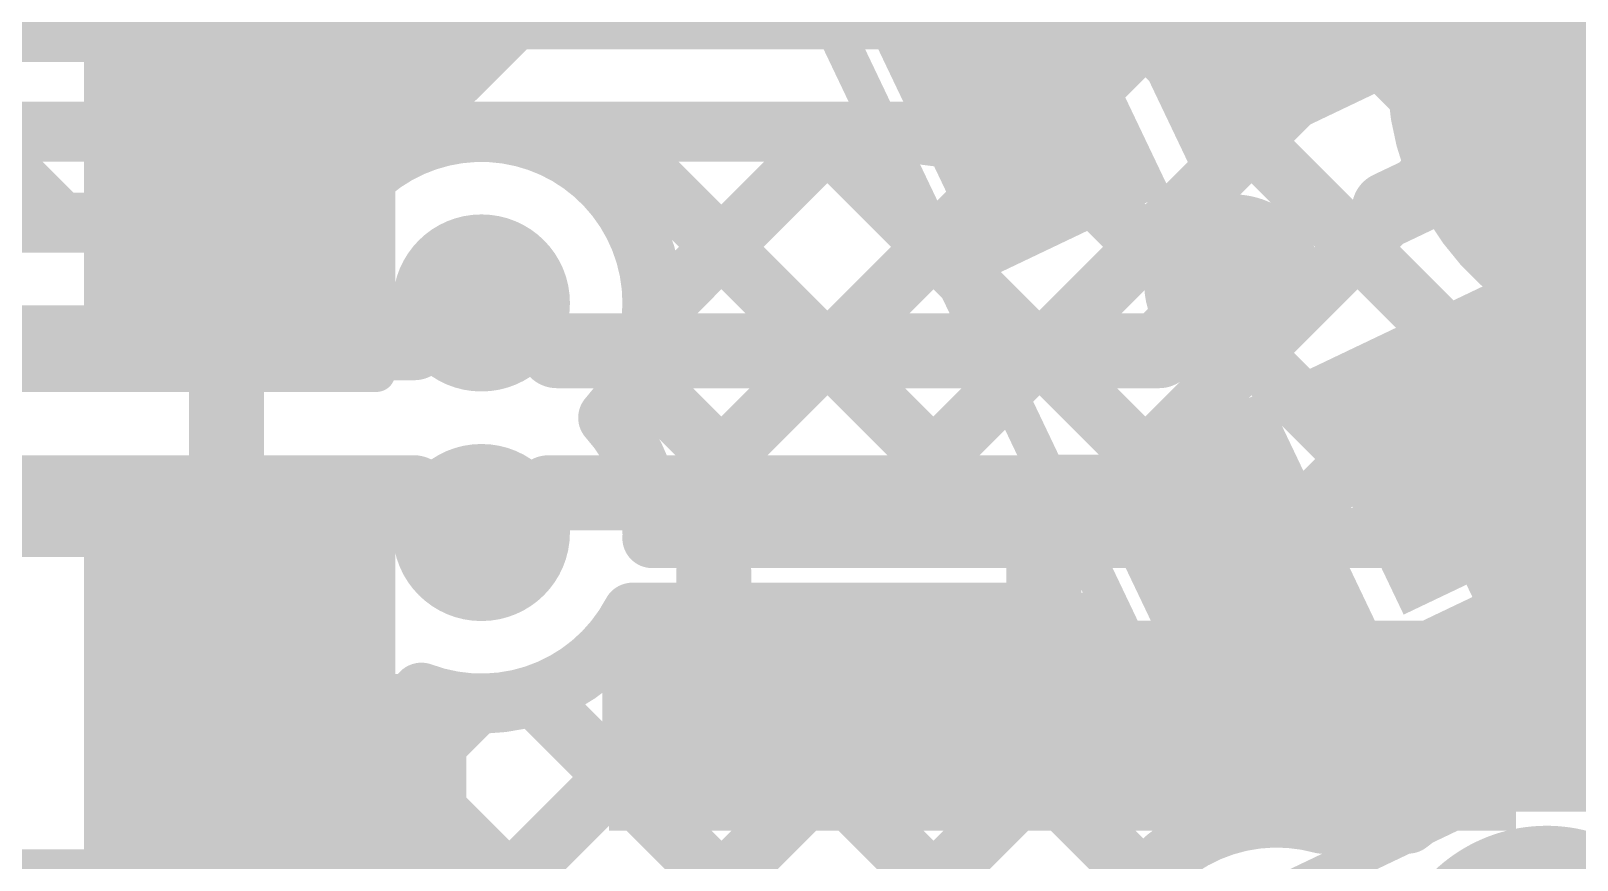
# Model space of a CAD drawing. Header units: millimetres. Extents: x -0.57 to 2.98, y -0.65 to 2.86.
# Drawn here: x 2.2759 to 2.4821, y 1.7981 to 1.9087 of the extents above; entities that cross this region are included whole.
import ezdxf

# ---------------------------------------------------------------- set-up
doc = ezdxf.new("R2010")
doc.units = ezdxf.units.MM
doc.header["$MEASUREMENT"] = 0
for name, color, linetype in [('BottomLayer', 5, 'Continuous'), ('BottomPaste', 16, 'Continuous'), ('BottomSolder', 6, 'Continuous'), ('Mechanical2', 216, 'Continuous'), ('PadHoleLayer', 156, 'Continuous'), ('TopLayer', 1, 'Continuous'), ('TopOverlay', 2, 'Continuous'), ('TopPaste', 8, 'Continuous'), ('TopSolder', 216, 'Continuous'), ('ViaHoleLayer', 16, 'Continuous')]:
    doc.layers.add(name, color=color, linetype=linetype)

# ---------------------------------------------------------------- blocks, each defined once
blk = doc.blocks.new('C___0603_B_63')
at = {"layer": 'BottomLayer'}
for points in [[(-0.045, -0.0175), (-0.045, 0.0175), (-0.015, 0.0175), (-0.015, -0.0175)], [(0.015, -0.0175), (0.015, 0.0175), (0.045, 0.0175), (0.045, -0.0175)]]:
    blk.add_hatch(color=5, dxfattribs=at).paths.add_polyline_path(points)
at = {"layer": 'BottomPaste'}
for points in [[(-0.045, -0.0175), (-0.045, 0.0175), (-0.015, 0.0175), (-0.015, -0.0175)], [(0.015, -0.0175), (0.015, 0.0175), (0.045, 0.0175), (0.045, -0.0175)]]:
    blk.add_hatch(color=16, dxfattribs=at).paths.add_polyline_path(points)
at = {"layer": 'BottomSolder'}
for points in [[(-0.04736, -0.01986), (-0.04736, 0.01986), (-0.01264, 0.01986), (-0.01264, -0.01986)], [(0.01264, -0.01986), (0.01264, 0.01986), (0.04736, 0.01986), (0.04736, -0.01986)]]:
    blk.add_hatch(color=6, dxfattribs=at).paths.add_polyline_path(points)
blk = doc.blocks.new('SPH8878LR5H_1_76')
at = {"layer": 'BottomSolder'}
h = blk.add_hatch(color=6, dxfattribs=at)
edge = h.paths.add_edge_path()
edge.add_arc((0, -0.04043), 0.004, 0, 360)
at = {"layer": 'PadHoleLayer'}
h = blk.add_hatch(color=156, dxfattribs=at)
edge = h.paths.add_edge_path()
edge.add_arc((0, -0.04043), 0.02018, 0, 360)
at = {"layer": 'TopLayer'}
for points in [[(-0.04567, 0.04992), (-0.0187, 0.04992), (-0.0187, 0.03095), (-0.04567, 0.03095)], [(0.0187, 0.04992), (0.04567, 0.04992), (0.04567, 0.03095), (0.0187, 0.03095)], [(-0.04567, 0.01913), (-0.0187, 0.01913), (-0.0187, -0.00146), (-0.04567, -0.00146)], [(0.0187, 0.01913), (0.04567, 0.01913), (0.04567, -0.00146), (0.0187, -0.00146)]]:
    blk.add_hatch(color=1, dxfattribs=at).paths.add_polyline_path(points)
h = blk.add_hatch(color=1, dxfattribs=at)
edge = h.paths.add_edge_path()
edge.add_arc((0, 0.02464), 0.00787, 0, 360)
h = blk.add_hatch(color=1, dxfattribs=at)
edge = h.paths.add_edge_path()
edge.add_arc((0, -0.04043), 0.03199, 0, 360)
at = {"layer": 'TopPaste'}
for points in [[(-0.04567, 0.04992), (-0.0187, 0.04992), (-0.0187, 0.03095), (-0.04567, 0.03095)], [(0.0187, 0.04992), (0.04567, 0.04992), (0.04567, 0.03095), (0.0187, 0.03095)], [(-0.04567, 0.01913), (-0.0187, 0.01913), (-0.0187, -0.00146), (-0.04567, -0.00146)], [(0.0187, 0.01913), (0.04567, 0.01913), (0.04567, -0.00146), (0.0187, -0.00146)]]:
    blk.add_hatch(color=8, dxfattribs=at).paths.add_polyline_path(points)
h = blk.add_hatch(color=8, dxfattribs=at)
edge = h.paths.add_edge_path()
edge.add_arc((0, 0.02464), 0.00787, 0, 360)
at = {"layer": 'TopSolder'}
for points in [[(-0.04967, 0.05392), (-0.0147, 0.05392), (-0.0147, 0.02695), (-0.04967, 0.02695)], [(0.0147, 0.05392), (0.04967, 0.05392), (0.04967, 0.02695), (0.0147, 0.02695)], [(-0.04967, 0.02313), (-0.0147, 0.02313), (-0.0147, -0.00546), (-0.04967, -0.00546)], [(0.0147, 0.02313), (0.04967, 0.02313), (0.04967, -0.00546), (0.0147, -0.00546)]]:
    blk.add_hatch(color=216, dxfattribs=at).paths.add_polyline_path(points)
h = blk.add_hatch(color=216, dxfattribs=at)
edge = h.paths.add_edge_path()
edge.add_arc((0, 0.02464), 0.01187, 0, 360)
h = blk.add_hatch(color=216, dxfattribs=at)
edge = h.paths.add_edge_path()
edge.add_arc((0, -0.04043), 0.03599, 0, 360)
at = {"layer": 'TopOverlay', "const_width": 0.005}
for points in [[(0.054, 0.058), (-0.054, 0.058)], [(-0.054, 0.058), (-0.054, -0.084)], [(0.054, 0.058), (0.054, -0.084)], [(-0.065, 0.046), (-0.065, 0.036)], [(-0.065, 0.046), (-0.06, 0.041)], [(-0.06, 0.041), (-0.065, 0.036)], [(0.054, -0.084), (-0.054, -0.084)]]:
    blk.add_lwpolyline(points, dxfattribs=at)
at = {"layer": 'TopOverlay', "const_width": 0.0025}
for points in [[(-0.05525, 0.058, 1), (-0.05275, 0.058, 1)], [(-0.05525, 0.058, 1), (-0.05275, 0.058, 1)], [(0.05275, 0.058, 1), (0.05525, 0.058, 1)], [(0.05275, 0.058, 1), (0.05525, 0.058, 1)], [(-0.06625, 0.046, 1), (-0.06375, 0.046, 1)], [(-0.06625, 0.046, 1), (-0.06375, 0.046, 1)], [(-0.06125, 0.041, 1), (-0.05875, 0.041, 1)], [(-0.06125, 0.041, 1), (-0.05875, 0.041, 1)], [(-0.06625, 0.036, 1), (-0.06375, 0.036, 1)], [(-0.06625, 0.036, 1), (-0.06375, 0.036, 1)], [(-0.05525, -0.084, 1), (-0.05275, -0.084, 1)], [(-0.05525, -0.084, 1), (-0.05275, -0.084, 1)], [(0.05275, -0.084, 1), (0.05525, -0.084, 1)], [(0.05275, -0.084, 1), (0.05525, -0.084, 1)]]:
    blk.add_lwpolyline(points, format="xyb", close=True, dxfattribs=at)
blk = doc.blocks.new('SOLDER_BRIDGE_146')
at = {"layer": 'TopLayer'}
for points in [[(-0.045, -0.0175), (-0.045, 0.0175), (-0.015, 0.0175), (-0.015, -0.0175)], [(0.015, -0.0175), (0.015, 0.0175), (0.045, 0.0175), (0.045, -0.0175)]]:
    blk.add_hatch(color=1, dxfattribs=at).paths.add_polyline_path(points)
at = {"layer": 'TopPaste'}
for points in [[(-0.045, -0.0175), (-0.045, 0.0175), (-0.015, 0.0175), (-0.015, -0.0175)], [(0.015, -0.0175), (0.015, 0.0175), (0.045, 0.0175), (0.045, -0.0175)]]:
    blk.add_hatch(color=8, dxfattribs=at).paths.add_polyline_path(points)
at = {"layer": 'TopSolder'}
for points in [[(-0.049, -0.0215), (-0.049, 0.0215), (-0.011, 0.0215), (-0.011, -0.0215)], [(0.011, -0.0215), (0.011, 0.0215), (0.049, 0.0215), (0.049, -0.0215)]]:
    blk.add_hatch(color=216, dxfattribs=at).paths.add_polyline_path(points)
at = {"layer": 'TopOverlay', "const_width": 0.005}
for points in [[(-0.05, 0.022), (-0.05, -0.022)], [(0.05, 0.022), (-0.05, 0.022)], [(0.05, 0.022), (0.05, -0.022)], [(0.05, -0.022), (-0.05, -0.022)]]:
    blk.add_lwpolyline(points, dxfattribs=at)
at = {"layer": 'TopOverlay', "const_width": 0.0025}
for points in [[(-0.05125, 0.022, 1), (-0.04875, 0.022, 1)], [(-0.05125, 0.022, 1), (-0.04875, 0.022, 1)], [(0.04875, 0.022, 1), (0.05125, 0.022, 1)], [(0.04875, 0.022, 1), (0.05125, 0.022, 1)], [(-0.05125, -0.022, 1), (-0.04875, -0.022, 1)], [(-0.05125, -0.022, 1), (-0.04875, -0.022, 1)], [(0.04875, -0.022, 1), (0.05125, -0.022, 1)], [(0.04875, -0.022, 1), (0.05125, -0.022, 1)]]:
    blk.add_lwpolyline(points, format="xyb", close=True, dxfattribs=at)
blk = doc.blocks.new('SOLDER_BRIDGE_153')
at = {"layer": 'TopLayer'}
for points in [[(-0.045, -0.0175), (-0.045, 0.0175), (-0.015, 0.0175), (-0.015, -0.0175)], [(0.015, -0.0175), (0.015, 0.0175), (0.045, 0.0175), (0.045, -0.0175)]]:
    blk.add_hatch(color=1, dxfattribs=at).paths.add_polyline_path(points)
at = {"layer": 'TopPaste'}
for points in [[(-0.045, -0.0175), (-0.045, 0.0175), (-0.015, 0.0175), (-0.015, -0.0175)], [(0.015, -0.0175), (0.015, 0.0175), (0.045, 0.0175), (0.045, -0.0175)]]:
    blk.add_hatch(color=8, dxfattribs=at).paths.add_polyline_path(points)
at = {"layer": 'TopSolder'}
for points in [[(-0.049, -0.0215), (-0.049, 0.0215), (-0.011, 0.0215), (-0.011, -0.0215)], [(0.011, -0.0215), (0.011, 0.0215), (0.049, 0.0215), (0.049, -0.0215)]]:
    blk.add_hatch(color=216, dxfattribs=at).paths.add_polyline_path(points)
at = {"layer": 'TopOverlay', "const_width": 0.005}
for points in [[(0.05, 0.022), (-0.05, 0.022)], [(-0.05, 0.022), (-0.05, -0.022)], [(0.05, 0.022), (0.05, -0.022)], [(0.05, -0.022), (-0.05, -0.022)]]:
    blk.add_lwpolyline(points, dxfattribs=at)
at = {"layer": 'TopOverlay', "const_width": 0.0025}
for points in [[(-0.05125, 0.022, 1), (-0.04875, 0.022, 1)], [(-0.05125, 0.022, 1), (-0.04875, 0.022, 1)], [(0.04875, 0.022, 1), (0.05125, 0.022, 1)], [(0.04875, 0.022, 1), (0.05125, 0.022, 1)], [(-0.05125, -0.022, 1), (-0.04875, -0.022, 1)], [(-0.05125, -0.022, 1), (-0.04875, -0.022, 1)], [(0.04875, -0.022, 1), (0.05125, -0.022, 1)], [(0.04875, -0.022, 1), (0.05125, -0.022, 1)]]:
    blk.add_lwpolyline(points, format="xyb", close=True, dxfattribs=at)
blk = doc.blocks.new('SPM0687LR5H_1_234')
at = {"layer": 'TopLayer'}
h = blk.add_hatch(color=1, dxfattribs=at)
edge = h.paths.add_edge_path()
edge.add_arc((0.0474, 0.06705), 0.01772, 0, 360)
at = {"layer": 'TopPaste'}
h = blk.add_hatch(color=8, dxfattribs=at)
edge = h.paths.add_edge_path()
edge.add_arc((0.0474, 0.06705), 0.01772, 0, 360)
at = {"layer": 'TopSolder'}
h = blk.add_hatch(color=216, dxfattribs=at)
edge = h.paths.add_edge_path()
edge.add_arc((0.0474, 0.06705), 0.02172, 0, 360)
at = {"layer": 'TopOverlay', "const_width": 0.005}
blk.add_lwpolyline([(0.07402, 0.09591), (0.07402, -0.10591)], dxfattribs=at)
blk = doc.blocks.new('CAP_0402_B_361')
at = {"layer": 'BottomLayer'}
for points in [[(-0.0095, 0.0125), (-0.0095, -0.0125), (-0.0275, -0.0125), (-0.0275, 0.0125)], [(0.0275, 0.0125), (0.0275, -0.0125), (0.0095, -0.0125), (0.0095, 0.0125)]]:
    blk.add_hatch(color=5, dxfattribs=at).paths.add_polyline_path(points)
at = {"layer": 'BottomPaste'}
for points in [[(-0.0095, 0.0125), (-0.0095, -0.0125), (-0.0275, -0.0125), (-0.0275, 0.0125)], [(0.0275, 0.0125), (0.0275, -0.0125), (0.0095, -0.0125), (0.0095, 0.0125)]]:
    blk.add_hatch(color=16, dxfattribs=at).paths.add_polyline_path(points)
at = {"layer": 'BottomSolder'}
for points in [[(-0.00714, 0.01486), (-0.00714, -0.01486), (-0.02986, -0.01486), (-0.02986, 0.01486)], [(0.02986, 0.01486), (0.02986, -0.01486), (0.00714, -0.01486), (0.00714, 0.01486)]]:
    blk.add_hatch(color=6, dxfattribs=at).paths.add_polyline_path(points)
blk = doc.blocks.new('C___0402_B_365')
at = {"layer": 'BottomLayer'}
for points in [[(-0.0095, 0.0125), (-0.0095, -0.0125), (-0.0275, -0.0125), (-0.0275, 0.0125)], [(0.0275, 0.0125), (0.0275, -0.0125), (0.0095, -0.0125), (0.0095, 0.0125)]]:
    blk.add_hatch(color=5, dxfattribs=at).paths.add_polyline_path(points)
at = {"layer": 'BottomPaste'}
for points in [[(-0.0095, 0.0125), (-0.0095, -0.0125), (-0.0275, -0.0125), (-0.0275, 0.0125)], [(0.0275, 0.0125), (0.0275, -0.0125), (0.0095, -0.0125), (0.0095, 0.0125)]]:
    blk.add_hatch(color=16, dxfattribs=at).paths.add_polyline_path(points)
at = {"layer": 'BottomSolder'}
for points in [[(-0.00714, 0.01486), (-0.00714, -0.01486), (-0.02986, -0.01486), (-0.02986, 0.01486)], [(0.02986, 0.01486), (0.02986, -0.01486), (0.00714, -0.01486), (0.00714, 0.01486)]]:
    blk.add_hatch(color=6, dxfattribs=at).paths.add_polyline_path(points)

msp = doc.modelspace()

# ---------------------------------------------------------------- hatches: boundary and pattern name
at = {"layer": 'BottomLayer'}
h = msp.add_hatch(color=5, dxfattribs=at)
edge = h.paths.add_edge_path()
edge.add_arc((2.39937, 1.91721), 0.01181, 0, 360)
h = msp.add_hatch(color=5, dxfattribs=at)
edge = h.paths.add_edge_path()
edge.add_arc((2.336, 1.87237), 0.01181, 0, 360)
h = msp.add_hatch(color=5, dxfattribs=at)
edge = h.paths.add_edge_path()
edge.add_arc((2.336, 1.84175), 0.01181, 0, 360)
for points in [[(2.353, 1.802), (2.474, 1.802), (2.474, 1.83), (2.353, 1.83)], [(2.294, 1.729), (2.334, 1.729), (2.334, 1.821), (2.294, 1.821)]]:
    msp.add_hatch(color=5, dxfattribs=at).paths.add_polyline_path(points)
at = {"layer": 'BottomSolder'}
h = msp.add_hatch(color=6, dxfattribs=at)
edge = h.paths.add_edge_path()
edge.add_arc((2.336, 1.87237), 0.00791, 0, 360)
h = msp.add_hatch(color=6, dxfattribs=at)
edge = h.paths.add_edge_path()
edge.add_arc((2.336, 1.84175), 0.00791, 0, 360)
at = {"layer": 'TopLayer'}
msp.add_hatch(color=1, dxfattribs=at).paths.add_polyline_path([(2.4263, 1.88891), (2.4062, 1.93106), (2.38374, 1.92034), (2.40384, 1.8782)])
h = msp.add_hatch(color=1, dxfattribs=at)
edge = h.paths.add_edge_path()
edge.add_arc((2.39937, 1.91721), 0.01181, 0, 360)
h = msp.add_hatch(color=1, dxfattribs=at)
edge = h.paths.add_edge_path()
edge.add_arc((2.336, 1.87237), 0.01181, 0, 360)
h = msp.add_hatch(color=1, dxfattribs=at)
edge = h.paths.add_edge_path()
edge.add_arc((2.336, 1.84175), 0.01181, 0, 360)
at = {"layer": 'TopSolder'}
h = msp.add_hatch(color=216, dxfattribs=at)
edge = h.paths.add_edge_path()
edge.add_arc((2.336, 1.87237), 0.00791, 0, 360)
h = msp.add_hatch(color=216, dxfattribs=at)
edge = h.paths.add_edge_path()
edge.add_arc((2.336, 1.84175), 0.00791, 0, 360)
at = {"layer": 'ViaHoleLayer'}
h = msp.add_hatch(color=16, dxfattribs=at)
edge = h.paths.add_edge_path()
edge.add_arc((2.336, 1.87237), 0.00591, 0, 360)
h = msp.add_hatch(color=16, dxfattribs=at)
edge = h.paths.add_edge_path()
edge.add_arc((2.336, 1.84175), 0.00591, 0, 360)

# ---------------------------------------------------------------- linework, layer by layer
at = {"layer": 'BottomLayer'}
for points, const_width in [([(2.37627, 1.98473), (2.46095, 1.90005)], 0.008), ([(2.3588, 1.84236), (2.473, 1.95656)], 0.008), ([(2.20624, 1.91721), (2.39893, 1.91721)], 0.022), ([(2.38573, 1.841), (2.46633, 1.9216)], 0.008), ([(2.4214, 1.91131), (2.49521, 1.8375)], 0.008), ([(2.46776, 1.89001), (2.495, 1.903)], 0.01), ([(2.40823, 1.8962), (2.46343, 1.841)], 0.008), ([(2.20624, 1.89521), (2.39334, 1.89521)], 0.008), ([(2.26779, 1.89521), (2.27995, 1.88306)], 0.008), ([(2.28637, 1.88306), (2.29852, 1.89521)], 0.008), ([(2.29608, 1.89521), (2.30823, 1.88306)], 0.008), ([(2.32187, 1.89028), (2.3268, 1.89521)], 0.008), ([(2.35014, 1.89027), (2.35509, 1.89521)], 0.008), ([(2.35265, 1.89521), (2.40686, 1.841)], 0.008), ([(2.35874, 1.87058), (2.38337, 1.89521)], 0.008), ([(2.38093, 1.89521), (2.43514, 1.841)], 0.008), ([(2.41401, 1.841), (2.46328, 1.89027)], 0.008), ([(2.16057, 1.88306), (2.31585, 1.88306)], 0.008), ([(2.327, 1.86706), (2.33231, 1.87237)], 0.01), ([(2.33231, 1.87237), (2.336, 1.87237)], 0.01), ([(2.4423, 1.841), (2.47593, 1.87464)], 0.008), ([(2.47058, 1.841), (2.49859, 1.86901)], 0.008), ([(2.15394, 1.86706), (2.327, 1.86706)], 0.01), ([(2.35673, 1.86285), (2.37858, 1.841)], 0.008), ([(2.14565, 1.84706), (2.327, 1.84706)], 0.01), ([(2.327, 1.84706), (2.33231, 1.84175)], 0.01), ([(2.33231, 1.84175), (2.336, 1.84175)], 0.01), ([(2.3588, 1.841), (2.485, 1.841)], 0.008), ([(2.367, 1.8175), (2.367, 1.8365)], 0.01), ([(2.411, 1.8175), (2.411, 1.8365)], 0.01), ([(2.485, 1.8375), (2.55842, 1.8375)], 0.008), ([(2.4125, 1.8155), (2.55842, 1.8155)], 0.022)]:
    msp.add_lwpolyline(points, dxfattribs=dict(at, const_width=const_width))
at = {"layer": 'BottomLayer', "const_width": 0.008}
for points in [[(2.46415, 1.88829, -0.341555), (2.473, 1.92915)], [(2.46415, 1.88829, -0.341555), (2.473, 1.92915)], [(2.42218, 1.91721, -0.494904), (2.39334, 1.89521)], [(2.31585, 1.88306, -0.781688), (2.35881, 1.87237)], [(2.52115, 1.881, -0.545396), (2.46415, 1.88829)], [(2.52115, 1.881, -0.545396), (2.46415, 1.88829)], [(2.35881, 1.87237, -0.186064), (2.35291, 1.85706)], [(2.35291, 1.85706, -0.186064), (2.35881, 1.84175)]]:
    msp.add_lwpolyline(points, format="xyb", dxfattribs=at)
at = {"layer": 'BottomLayer'}
for points, const_width in [([(2.39343, 1.91721, 1), (2.40443, 1.91721, 1)], 0.011), ([(2.4194, 1.91131, 1), (2.4234, 1.91131, 1)], 0.004), ([(2.45895, 1.90005, 1), (2.46295, 1.90005, 1)], 0.004), ([(2.40623, 1.8962, 1), (2.41023, 1.8962, 1)], 0.004), ([(2.29408, 1.89521, 1), (2.29808, 1.89521, 1)], 0.004), ([(2.29652, 1.89521, 1), (2.30052, 1.89521, 1)], 0.004), ([(2.3248, 1.89521, 1), (2.3288, 1.89521, 1)], 0.004), ([(2.35065, 1.89521, 1), (2.35465, 1.89521, 1)], 0.004), ([(2.35309, 1.89521, 1), (2.35709, 1.89521, 1)], 0.004), ([(2.37893, 1.89521, 1), (2.38293, 1.89521, 1)], 0.004), ([(2.38137, 1.89521, 1), (2.38537, 1.89521, 1)], 0.004), ([(2.39134, 1.89521, 1), (2.39534, 1.89521, 1)], 0.004), ([(2.39134, 1.89521, 1), (2.39534, 1.89521, 1)], 0.004), ([(2.31987, 1.89028, 1), (2.32387, 1.89028, 1)], 0.004), ([(2.34814, 1.89027, 1), (2.35214, 1.89027, 1)], 0.004), ([(2.46128, 1.89027, 1), (2.46528, 1.89027, 1)], 0.004), ([(2.46526, 1.89001, 1), (2.47026, 1.89001, 1)], 0.005), ([(2.46215, 1.88829, 1), (2.46615, 1.88829, 1)], 0.004), ([(2.46215, 1.88829, 1), (2.46615, 1.88829, 1)], 0.004), ([(2.46215, 1.88829, 1), (2.46615, 1.88829, 1)], 0.004), ([(2.46215, 1.88829, 1), (2.46615, 1.88829, 1)], 0.004), ([(2.27795, 1.88306, 1), (2.28195, 1.88306, 1)], 0.004), ([(2.28437, 1.88306, 1), (2.28837, 1.88306, 1)], 0.004), ([(2.30623, 1.88306, 1), (2.31023, 1.88306, 1)], 0.004), ([(2.31385, 1.88306, 1), (2.31785, 1.88306, 1)], 0.004), ([(2.31385, 1.88306, 1), (2.31785, 1.88306, 1)], 0.004), ([(2.32981, 1.87237, 1), (2.33481, 1.87237, 1)], 0.005), ([(2.32981, 1.87237, 1), (2.33481, 1.87237, 1)], 0.005), ([(2.3335, 1.87237, 1), (2.3385, 1.87237, 1)], 0.005), ([(2.47393, 1.87464, 1), (2.47793, 1.87464, 1)], 0.004), ([(2.35681, 1.87237, 1), (2.36081, 1.87237, 1)], 0.004), ([(2.35681, 1.87237, 1), (2.36081, 1.87237, 1)], 0.004), ([(2.35674, 1.87058, 1), (2.36074, 1.87058, 1)], 0.004), ([(2.3245, 1.86706, 1), (2.3295, 1.86706, 1)], 0.005), ([(2.3245, 1.86706, 1), (2.3295, 1.86706, 1)], 0.005), ([(2.35473, 1.86285, 1), (2.35873, 1.86285, 1)], 0.004), ([(2.35091, 1.85706, 1), (2.35491, 1.85706, 1)], 0.004), ([(2.35091, 1.85706, 1), (2.35491, 1.85706, 1)], 0.004), ([(2.3245, 1.84706, 1), (2.3295, 1.84706, 1)], 0.005), ([(2.3245, 1.84706, 1), (2.3295, 1.84706, 1)], 0.005), ([(2.32981, 1.84175, 1), (2.33481, 1.84175, 1)], 0.005), ([(2.32981, 1.84175, 1), (2.33481, 1.84175, 1)], 0.005), ([(2.3335, 1.84175, 1), (2.3385, 1.84175, 1)], 0.005), ([(2.3568, 1.84236, 1), (2.3608, 1.84236, 1)], 0.004), ([(2.3568, 1.841, 1), (2.3608, 1.841, 1)], 0.004), ([(2.35681, 1.84175, 1), (2.36081, 1.84175, 1)], 0.004), ([(2.37658, 1.841, 1), (2.38058, 1.841, 1)], 0.004), ([(2.38373, 1.841, 1), (2.38773, 1.841, 1)], 0.004), ([(2.40486, 1.841, 1), (2.40886, 1.841, 1)], 0.004), ([(2.41201, 1.841, 1), (2.41601, 1.841, 1)], 0.004), ([(2.43314, 1.841, 1), (2.43714, 1.841, 1)], 0.004), ([(2.4403, 1.841, 1), (2.4443, 1.841, 1)], 0.004), ([(2.46143, 1.841, 1), (2.46543, 1.841, 1)], 0.004), ([(2.46858, 1.841, 1), (2.47258, 1.841, 1)], 0.004), ([(2.483, 1.841, 1), (2.487, 1.841, 1)], 0.004), ([(2.3645, 1.8365, 1), (2.3695, 1.8365, 1)], 0.005), ([(2.4085, 1.8365, 1), (2.4135, 1.8365, 1)], 0.005), ([(2.483, 1.8375, 1), (2.487, 1.8375, 1)], 0.004), ([(2.407, 1.8155, 1), (2.418, 1.8155, 1)], 0.011), ([(2.3645, 1.8175, 1), (2.3695, 1.8175, 1)], 0.005), ([(2.4085, 1.8175, 1), (2.4135, 1.8175, 1)], 0.005)]:
    msp.add_lwpolyline(points, format="xyb", close=True, dxfattribs=dict(at, const_width=const_width))
at = {"layer": 'Mechanical2', "const_width": 0.01}
msp.add_lwpolyline([(1.75783, 2.80917, -6.230382), (0.64896, 2.81029)], format="xyb", dxfattribs=at)
at = {"layer": 'TopLayer'}
for points, const_width in [([(2.48596, 1.9823, -0.414214), (2.561, 1.90727)], 0.022), ([(2.561, 1.86384, -0.414214), (2.47808, 1.78092)], 0.022), ([(2.35615, 1.83106, -0.376812), (2.328, 1.82039)], 0.008), ([(2.45962, 1.80292, -0.330251), (2.49376, 1.80497)], 0.008), ([(2.44811, 1.75892, -1.310882), (2.44811, 1.80292)], 0.008)]:
    msp.add_lwpolyline(points, format="xyb", dxfattribs=dict(at, const_width=const_width))
for points, const_width in [([(2.33177, 1.903), (2.354, 1.92523)], 0.01), ([(2.43667, 1.91084), (2.45249, 1.91829)], 0.022), ([(2.45249, 1.91829), (2.495, 1.903)], 0.022), ([(2.4802, 1.86019), (2.495, 1.903)], 0.022), ([(2.302, 1.8895), (2.3155, 1.903)], 0.01), ([(2.3155, 1.903), (2.33177, 1.903)], 0.01), ([(2.4571, 1.88492), (2.495, 1.903)], 0.01), ([(2.40876, 1.89752), (2.40877, 1.8975)], 0.008), ([(2.302, 1.885), (2.302, 1.8895)], 0.01), ([(2.302, 1.819), (2.302, 1.885)], 0.01), ([(2.42639, 1.866), (2.43538, 1.87499)], 0.01), ([(2.43538, 1.87499), (2.43627, 1.87499)], 0.01), ([(2.34606, 1.866), (2.42639, 1.866)], 0.01), ([(2.46438, 1.85274), (2.4802, 1.86019)], 0.022), ([(2.46438, 1.85274), (2.47449, 1.83154)], 0.01), ([(2.345, 1.84706), (2.41227, 1.84706)], 0.01), ([(2.41227, 1.84706), (2.41236, 1.84715)], 0.01), ([(2.41236, 1.84715), (2.42064, 1.84715)], 0.01), ([(2.42064, 1.84715), (2.42263, 1.84515)], 0.01), ([(2.42263, 1.84515), (2.42985, 1.84515)], 0.01), ([(2.42985, 1.84515), (2.43587, 1.83914)], 0.01), ([(2.45429, 1.81747), (2.49815, 1.83839)], 0.008), ([(2.46356, 1.8057), (2.49453, 1.83667)], 0.008), ([(2.336, 1.79127), (2.37579, 1.83106)], 0.008), ([(2.35615, 1.83106), (2.41227, 1.83106)], 0.008), ([(2.36023, 1.83106), (2.42326, 1.76803)], 0.008), ([(2.36429, 1.79127), (2.40407, 1.83106)], 0.008), ([(2.38851, 1.83106), (2.42433, 1.79525)], 0.008), ([(2.41753, 1.82999), (2.42792, 1.80822)], 0.008), ([(2.47641, 1.82802), (2.49812, 1.80631)], 0.008), ([(2.328, 1.79127), (2.328, 1.82039)], 0.008), ([(2.34298, 1.82003), (2.37173, 1.79127)], 0.008), ([(2.38753, 1.78623), (2.42197, 1.82068)], 0.008), ([(2.42792, 1.80822), (2.453, 1.82018)], 0.008), ([(2.328, 1.81156), (2.33539, 1.81895)], 0.008), ([(2.42958, 1.8), (2.44681, 1.81723)], 0.008), ([(2.45726, 1.81889), (2.46824, 1.8079)], 0.008), ([(2.43586, 1.812), (2.44423, 1.80363)], 0.008), ([(2.328, 1.80672), (2.34345, 1.79127)], 0.008), ([(2.44811, 1.80292), (2.45962, 1.80292)], 0.008)]:
    msp.add_lwpolyline(points, dxfattribs=dict(at, const_width=const_width))
for points, const_width in [([(2.44699, 1.91829, 1), (2.45799, 1.91829, 1)], 0.011), ([(2.44699, 1.91829, 1), (2.45799, 1.91829, 1)], 0.011), ([(2.43117, 1.91084, 1), (2.44217, 1.91084, 1)], 0.011), ([(2.313, 1.903, 1), (2.318, 1.903, 1)], 0.005), ([(2.313, 1.903, 1), (2.318, 1.903, 1)], 0.005), ([(2.32927, 1.903, 1), (2.33427, 1.903, 1)], 0.005), ([(2.32927, 1.903, 1), (2.33427, 1.903, 1)], 0.005), ([(2.40676, 1.89752, 1), (2.41076, 1.89752, 1)], 0.004), ([(2.40677, 1.8975, 1), (2.41077, 1.8975, 1)], 0.004), ([(2.2995, 1.8895, 1), (2.3045, 1.8895, 1)], 0.005), ([(2.2995, 1.8895, 1), (2.3045, 1.8895, 1)], 0.005), ([(2.2995, 1.885, 1), (2.3045, 1.885, 1)], 0.005), ([(2.2995, 1.885, 1), (2.3045, 1.885, 1)], 0.005), ([(2.4546, 1.88492, 1), (2.4596, 1.88492, 1)], 0.005), ([(2.43288, 1.87499, 1), (2.43788, 1.87499, 1)], 0.005), ([(2.43288, 1.87499, 1), (2.43788, 1.87499, 1)], 0.005), ([(2.43377, 1.87499, 1), (2.43877, 1.87499, 1)], 0.005), ([(2.34356, 1.866, 1), (2.34856, 1.866, 1)], 0.005), ([(2.42389, 1.866, 1), (2.42889, 1.866, 1)], 0.005), ([(2.42389, 1.866, 1), (2.42889, 1.866, 1)], 0.005), ([(2.4747, 1.86019, 1), (2.4857, 1.86019, 1)], 0.011), ([(2.4747, 1.86019, 1), (2.4857, 1.86019, 1)], 0.011), ([(2.45888, 1.85274, 1), (2.46988, 1.85274, 1)], 0.011), ([(2.46188, 1.85274, 1), (2.46688, 1.85274, 1)], 0.005), ([(2.3425, 1.84706, 1), (2.3475, 1.84706, 1)], 0.005), ([(2.40977, 1.84706, 1), (2.41477, 1.84706, 1)], 0.005), ([(2.40977, 1.84706, 1), (2.41477, 1.84706, 1)], 0.005), ([(2.40986, 1.84715, 1), (2.41486, 1.84715, 1)], 0.005), ([(2.40986, 1.84715, 1), (2.41486, 1.84715, 1)], 0.005), ([(2.41814, 1.84715, 1), (2.42314, 1.84715, 1)], 0.005), ([(2.41814, 1.84715, 1), (2.42314, 1.84715, 1)], 0.005), ([(2.42013, 1.84515, 1), (2.42513, 1.84515, 1)], 0.005), ([(2.42013, 1.84515, 1), (2.42513, 1.84515, 1)], 0.005), ([(2.42735, 1.84515, 1), (2.43235, 1.84515, 1)], 0.005), ([(2.42735, 1.84515, 1), (2.43235, 1.84515, 1)], 0.005), ([(2.43337, 1.83914, 1), (2.43837, 1.83914, 1)], 0.005), ([(2.47199, 1.83154, 1), (2.47699, 1.83154, 1)], 0.005), ([(2.35415, 1.83106, 1), (2.35815, 1.83106, 1)], 0.004), ([(2.35415, 1.83106, 1), (2.35815, 1.83106, 1)], 0.004), ([(2.35823, 1.83106, 1), (2.36223, 1.83106, 1)], 0.004), ([(2.37379, 1.83106, 1), (2.37779, 1.83106, 1)], 0.004), ([(2.38651, 1.83106, 1), (2.39051, 1.83106, 1)], 0.004), ([(2.40207, 1.83106, 1), (2.40607, 1.83106, 1)], 0.004), ([(2.41027, 1.83106, 1), (2.41427, 1.83106, 1)], 0.004), ([(2.41553, 1.82999, 1), (2.41953, 1.82999, 1)], 0.004), ([(2.47441, 1.82802, 1), (2.47841, 1.82802, 1)], 0.004), ([(2.2995, 1.819, 1), (2.3045, 1.819, 1)], 0.005), ([(2.326, 1.82039, 1), (2.33, 1.82039, 1)], 0.004), ([(2.326, 1.82039, 1), (2.33, 1.82039, 1)], 0.004), ([(2.34097, 1.82003, 1), (2.34497, 1.82003, 1)], 0.004), ([(2.41997, 1.82068, 1), (2.42397, 1.82068, 1)], 0.004), ([(2.451, 1.82018, 1), (2.455, 1.82018, 1)], 0.004), ([(2.33339, 1.81895, 1), (2.33739, 1.81895, 1)], 0.004), ([(2.44481, 1.81723, 1), (2.44881, 1.81723, 1)], 0.004), ([(2.45229, 1.81747, 1), (2.45629, 1.81747, 1)], 0.004), ([(2.45526, 1.81889, 1), (2.45926, 1.81889, 1)], 0.004), ([(2.326, 1.81156, 1), (2.33, 1.81156, 1)], 0.004), ([(2.43386, 1.812, 1), (2.43786, 1.812, 1)], 0.004), ([(2.326, 1.80672, 1), (2.33, 1.80672, 1)], 0.004), ([(2.42592, 1.80822, 1), (2.42992, 1.80822, 1)], 0.004), ([(2.42592, 1.80822, 1), (2.42992, 1.80822, 1)], 0.004), ([(2.46624, 1.8079, 1), (2.47024, 1.8079, 1)], 0.004), ([(2.46156, 1.8057, 1), (2.46556, 1.8057, 1)], 0.004), ([(2.44223, 1.80363, 1), (2.44623, 1.80363, 1)], 0.004), ([(2.44611, 1.80292, 1), (2.45011, 1.80292, 1)], 0.004), ([(2.44611, 1.80292, 1), (2.45011, 1.80292, 1)], 0.004), ([(2.45762, 1.80292, 1), (2.46162, 1.80292, 1)], 0.004), ([(2.45762, 1.80292, 1), (2.46162, 1.80292, 1)], 0.004), ([(2.42758, 1.8, 1), (2.43158, 1.8, 1)], 0.004), ([(2.42233, 1.79525, 1), (2.42633, 1.79525, 1)], 0.004)]:
    msp.add_lwpolyline(points, format="xyb", close=True, dxfattribs=dict(at, const_width=const_width))

# ---------------------------------------------------------------- block references
for name, p, rotation in [('SPH8878LR5H_1_76', (2.45851, 1.88559), 115.5), ('SOLDER_BRIDGE_146', (2.272, 1.885), 180), ('SPM0687LR5H_1_234', (2.559, 1.767), 115.5), ('SOLDER_BRIDGE_153', (2.272, 1.819), 180), ('CAP_0402_B_361', (2.367, 1.799), 90), ('C___0402_B_365', (2.411, 1.799), 90)]:
    msp.add_blockref(name, p, dxfattribs=dict(rotation=rotation))
msp.add_blockref('C___0603_B_63', (2.285, 1.803))

doc.saveas('drawing.dxf')
